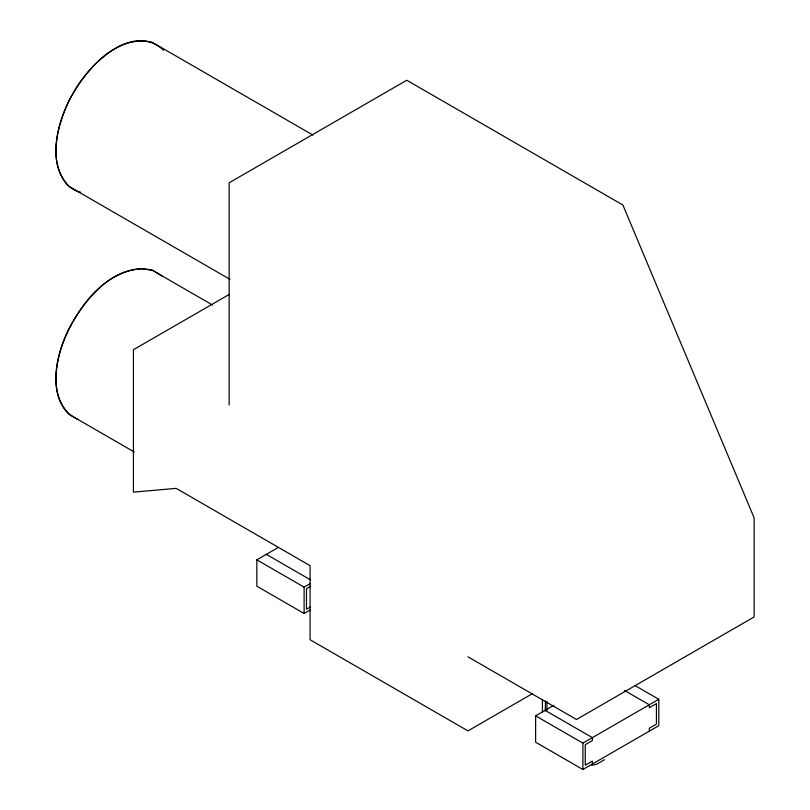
<?xml version="1.0" encoding="UTF-8"?>
<svg xmlns="http://www.w3.org/2000/svg" width="810" height="810" viewBox="0 0 810 810"><rect width="100%" height="100%" fill="white"/><g stroke="black" fill="none" stroke-linecap="round" stroke-linejoin="round"><path stroke-width="1.21" d="M542.427 712.182L542.437 699.546M545.262 710.977L545.464 700.964M604.503 759.719L596.848 764.134L591.796 765.349M229.321 294.364L133.427 349.728L133.427 492.166L176.155 488.349L310.068 565.653L310.068 639.728L467.957 730.883L532.251 693.765M310.443 609.859L304.115 613.504L256.841 586.207L256.841 559.831L278.367 547.408M256.841 559.831L304.115 587.128L310.443 583.473M310.554 586.339L306.484 588.688L306.484 609.211L310.554 606.862M635.162 685.655L658.803 699.293L658.803 725.679L582.896 769.5L535.623 742.203L535.623 715.827L553.868 705.297M535.623 715.827L582.896 743.124L658.803 699.293M140.525 268.657C101.787 272.565 76.11 309.967 62.654 343.288C53.764 367.75 49.44 405.982 77.578 419.256M141.629 268.525L153.262 270.53L162.121 276.159M78.155 191.697L80.261 192.01M77.578 191.362C61.601 185.217 55.951 166.87 55.86 151.116C56.255 126.765 65.974 103.488 79.137 83.349C95.864 59.262 134.541 23.338 163.62 50.261M312.852 135.037L151.986 42.16C114.088 34.435 84.696 71.533 68.779 101.027C56.872 126.866 47.102 162.84 68.779 186.28L230.081 279.409M212.706 305.117L151.986 270.064C114.088 262.329 84.696 299.427 68.779 328.921C56.872 354.76 47.102 390.734 68.779 414.183L134.328 452.02M624.601 690.505L649.316 704.781L649.316 707.707L656.434 703.596L656.434 724.11L649.316 728.22L649.316 731.157M467.957 656.819L576.507 719.482L754.14 616.937L754.14 517.894L622.88 205.011L406.772 80.241L229.149 182.787L229.149 404.99M545.11 710.35L592.383 737.647L592.383 740.573L585.265 744.684L585.265 765.197L592.383 761.086L592.383 764.022M266.328 554.354L310.382 579.788M582.896 743.124L582.896 769.5M546.892 701.44L546.892 710.269M304.115 587.128L304.115 613.504"/></g></svg>
